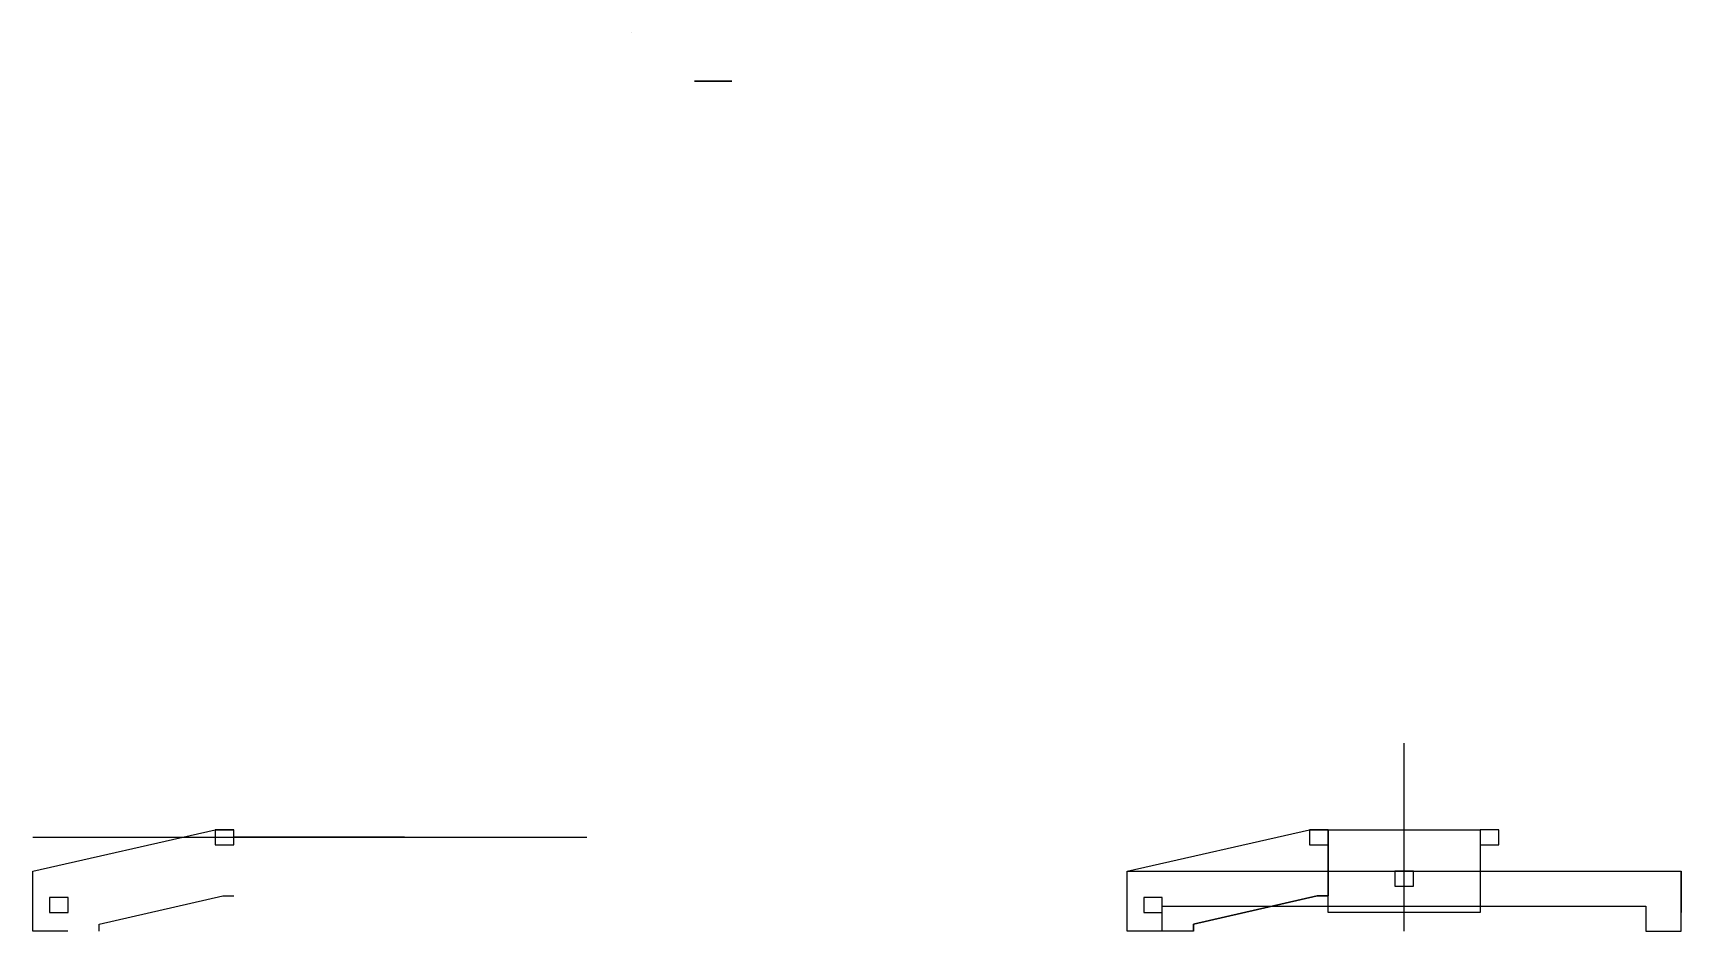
# Model space of a CAD drawing. Header units: inches. Extents: x 108 to 307, y 86 to 195.
import ezdxf

# ---------------------------------------------------------------- set-up
doc = ezdxf.new("R2010")
doc.units = ezdxf.units.IN
doc.header["$MEASUREMENT"] = 0

msp = doc.modelspace()

# ---------------------------------------------------------------- linework, layer by layer
for p, q in [((273.76, 86.33), (273.76, 109.06)), ((273.76, 89.33), (273.76, 93.57))]:
    msp.add_line(p, q)
at = {"extrusion": (0, -1, 6.12323e-17)}
for p, q in [((141.36, 97.69, -8.36), (141.36, 97.69, -4.12)), ((141.37, 97.69, -11.36), (141.37, 97.69, 11.36))]:
    msp.add_line(p, q, dxfattribs=at)
at = {"elevation": 16.47}
msp.add_lwpolyline([(180.27, 194.95), (180.27, 194.95)], dxfattribs=at)
at = {"extrusion": (-1.83697e-16, -1, -1.83697e-16), "elevation": -189.12}
msp.add_lwpolyline([(190.62, 2.19), (187.9, 0.5), (187.9, -0.5), (190.62, -2.19), (192.44, -2.19), (192.44, 2.19), (190.62, 2.19)], dxfattribs=at)
for points in [[(107.87, 88.57), (107.87, 93.57), (129.93, 98.57), (132.17, 98.57)], [(107.87, 86.33), (107.87, 93.57), (129.93, 98.57), (132.17, 98.57)], [(240.26, 88.57), (240.26, 93.57), (262.32, 98.57), (264.56, 98.57)], [(240.26, 86.33), (240.26, 93.57), (262.32, 98.57), (264.56, 98.57)], [(248.26, 86.33), (240.26, 86.33), (240.26, 93.57), (262.32, 98.57), (264.56, 98.57), (264.56, 90.57), (263.22, 90.57), (248.26, 87.18), (248.26, 86.33)], [(107.87, 88.57), (107.87, 93.57)], [(240.26, 93.57), (307.26, 93.57)], [(240.26, 88.57), (240.26, 93.57)], [(240.26, 88.57), (240.26, 93.57), (307.26, 93.57), (307.26, 88.57)], [(307.26, 88.57), (307.26, 93.57)], [(115.87, 86.33), (115.87, 87.18), (130.82, 90.57), (132.17, 90.57)], [(248.26, 86.33), (248.26, 87.18), (263.22, 90.57), (264.56, 90.57)], [(112.1, 86.33), (107.87, 86.33), (107.87, 88.57)], [(244.5, 86.33), (240.26, 86.33), (240.26, 88.57)], [(244.5, 86.33), (244.5, 89.33), (303.02, 89.33), (303.02, 86.33)], [(303.02, 86.33), (307.26, 86.33), (307.26, 88.57)]]:
    msp.add_lwpolyline(points)
for points in [[(132.17, 98.57), (129.93, 98.57), (129.93, 96.75), (132.17, 96.75)], [(264.56, 98.57), (262.32, 98.57), (262.32, 96.75), (264.56, 96.75)], [(264.56, 98.57), (282.96, 98.57), (282.96, 88.57), (264.56, 88.57)], [(285.2, 98.57), (282.96, 98.57), (282.96, 96.75), (285.2, 96.75)], [(274.88, 93.57), (272.64, 93.57), (272.64, 91.75), (274.88, 91.75)], [(112.11, 90.4), (109.87, 90.4), (109.87, 88.57), (112.11, 88.57)], [(244.5, 90.4), (242.26, 90.4), (242.26, 88.57), (244.5, 88.57)]]:
    msp.add_lwpolyline(points, close=True)
at = {"extrusion": (0, -1, 6.12323e-17), "elevation": -97.69}
for points in [[(107.87, -4.12), (174.87, -4.12)], [(107.87, -9.12), (107.87, -4.12), (174.87, -4.12), (174.87, -9.12)], [(112.1, -11.36), (112.1, -8.36), (170.62, -8.36), (170.62, -11.36)], [(170.62, -11.36), (174.87, -11.36), (174.87, -9.12)], [(174.87, -9.12), (174.87, -4.12)]]:
    msp.add_lwpolyline(points, dxfattribs=at)
for points in [[(132.17, 0.88), (150.57, 0.88), (150.57, -9.12), (132.17, -9.12)], [(142.48, -4.12), (140.24, -4.12), (140.24, -5.95), (142.48, -5.95)], [(152.81, 0.88), (150.57, 0.88), (150.57, -0.95), (152.81, -0.95)]]:
    msp.add_lwpolyline(points, close=True, dxfattribs=at)

doc.saveas('drawing.dxf')
